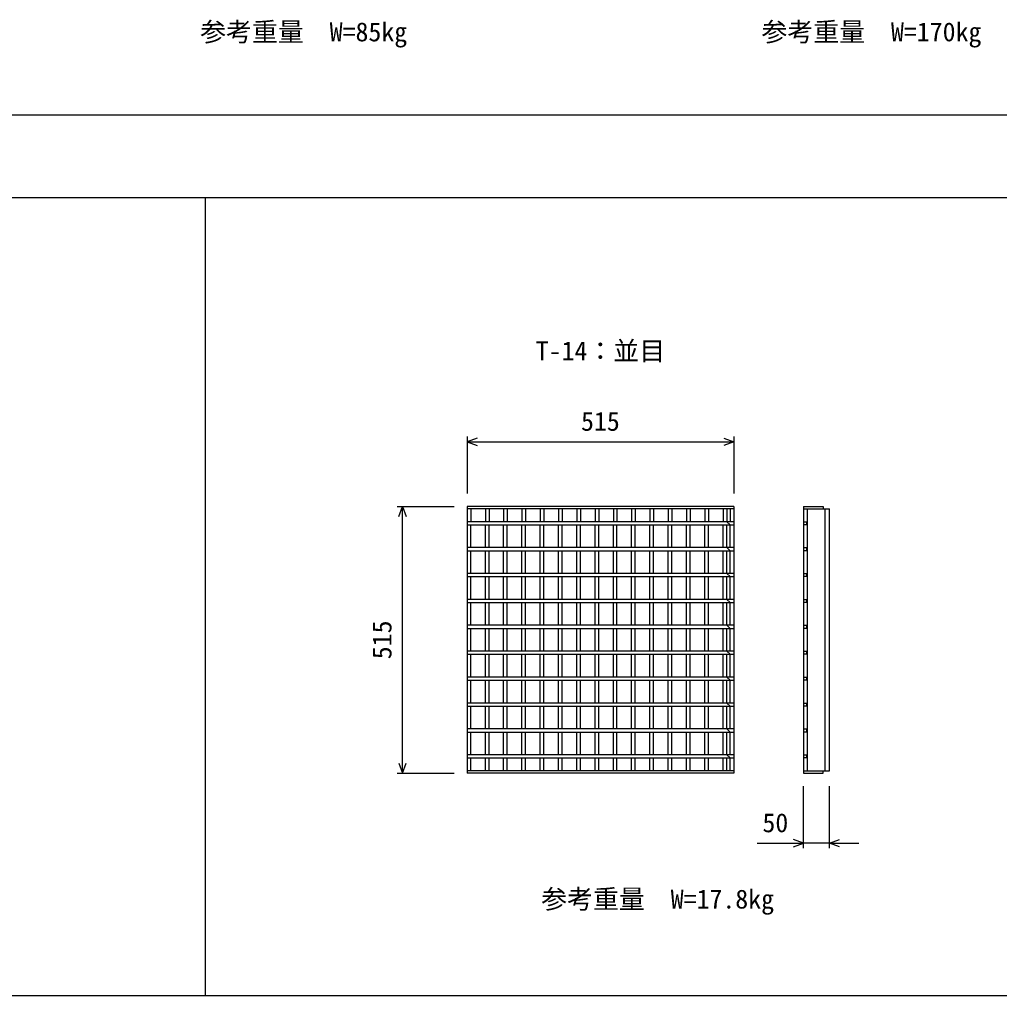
# Model space of a CAD drawing. Units: millimetres, scale not verified. Extents: x 15 to 25215, y 0 to 17820.
# Drawn here: x 10875 to 12767, y 2087 to 3970 of the extents above; entities that cross this region are included whole.
import ezdxf
from ezdxf.enums import TextEntityAlignment as Align

# ---------------------------------------------------------------- set-up
doc = ezdxf.new("R2010")
doc.units = ezdxf.units.MM
doc.header["$LTSCALE"] = 30
for name, color, linetype, lineweight in [('DIM', 7, 'Continuous', 25), ('HATCH', 6, 'Continuous', 25), ('TXT', 7, 'Continuous', 25)]:
    doc.layers.add(name, color=color, linetype=linetype, lineweight=lineweight)
doc.styles.add('ＭＳ ゴシック', font='')
doc.styles.get('ＭＳ ゴシック').set_extended_font_data('MS Gothic')

msp = doc.modelspace()

# ---------------------------------------------------------------- linework, layer by layer
at = {"layer": 'DIM'}
for p, q in [((7983.48, 3786.57), (14483.48, 3786.57)), ((7983.48, 3626.57), (14483.48, 3626.57)), ((11233.48, 3626.57), (11233.48, 2086.57)), ((11738.92, 3165.53), (11738.92, 3055.53)), ((11758.37, 3162.61), (11738.92, 3155.53)), ((12234.46, 3162.61), (12253.92, 3155.53)), ((12253.92, 3165.53), (12253.92, 3055.53)), ((11738.92, 3155.53), (12253.92, 3155.53)), ((11738.92, 3155.53), (11758.37, 3148.45)), ((12253.92, 3155.53), (12234.46, 3148.45)), ((11603.92, 3030.53), (11713.92, 3030.53)), ((11606.83, 3011.07), (11613.92, 3030.53)), ((11613.92, 2515.53), (11613.92, 3030.53)), ((11613.92, 3030.53), (11621, 3011.07)), ((11606.83, 2534.99), (11613.92, 2515.53)), ((11613.92, 2515.53), (11621, 2534.99)), ((11603.92, 2515.53), (11713.92, 2515.53)), ((12388.44, 2370.53), (12388.44, 2490.53)), ((12438.44, 2370.53), (12438.44, 2490.53)), ((12388.44, 2380.53), (12368.98, 2387.61)), ((12438.44, 2380.53), (12457.89, 2387.61)), ((12299.28, 2380.53), (12388.44, 2380.53)), ((12368.98, 2373.45), (12388.44, 2380.53)), ((12438.44, 2380.53), (12388.44, 2380.53)), ((12438.44, 2380.53), (12495.5, 2380.53)), ((12457.89, 2373.45), (12438.44, 2380.53)), ((7983.48, 2086.57), (14483.48, 2086.57))]:
    msp.add_line(p, q, dxfattribs=at)
at = {"layer": 'HATCH'}
for p, q in [((11738.92, 3030.53), (11738.92, 2515.53)), ((12253.92, 3030.53), (11738.92, 3030.53)), ((12253.92, 3030.53), (12253.92, 2515.53)), ((12388.44, 3030.53), (12388.44, 2515.53)), ((12388.44, 3030.53), (12426.44, 3030.53)), ((12426.44, 3030.53), (12426.44, 3026.03)), ((12253.92, 3026.03), (11738.92, 3026.03)), ((11745.92, 3026.03), (11745.92, 3001.03)), ((11774.22, 3026.03), (11774.22, 3001.03)), ((11781.22, 3026.03), (11781.22, 3001.03)), ((11809.52, 3026.03), (11809.52, 3001.03)), ((11816.52, 3026.03), (11816.52, 3001.03)), ((11844.82, 3026.03), (11844.82, 3001.03)), ((11851.82, 3026.03), (11851.82, 3001.03)), ((11880.12, 3026.03), (11880.12, 3001.03)), ((11887.12, 3026.03), (11887.12, 3001.03)), ((11915.42, 3026.03), (11915.42, 3001.03)), ((11922.42, 3026.03), (11922.42, 3001.03)), ((11950.72, 3026.03), (11950.72, 3001.03)), ((11957.72, 3026.03), (11957.72, 3001.03)), ((11986.02, 3026.03), (11986.02, 3001.03)), ((11993.02, 3026.03), (11993.02, 3001.03)), ((12021.32, 3026.03), (12021.32, 3001.03)), ((12028.32, 3026.03), (12028.32, 3001.03)), ((12056.62, 3026.03), (12056.62, 3001.03)), ((12063.62, 3026.03), (12063.62, 3001.03)), ((12091.92, 3026.03), (12091.92, 3001.03)), ((12098.92, 3026.03), (12098.92, 3001.03)), ((12127.22, 3026.03), (12127.22, 3001.03)), ((12134.22, 3026.03), (12134.22, 3001.03)), ((12162.52, 3026.03), (12162.52, 3001.03)), ((12169.52, 3026.03), (12169.52, 3001.03)), ((12197.82, 3026.03), (12197.82, 3001.03)), ((12204.82, 3026.03), (12204.82, 3001.03)), ((12233.12, 3026.03), (12233.12, 3001.03)), ((12240.12, 3026.03), (12240.12, 3001.03)), ((12246.92, 3026.03), (12246.92, 3001.03)), ((12388.44, 3026.03), (12438.44, 3026.03)), ((12396.44, 2520.03), (12396.44, 3026.03)), ((12430.44, 2520.03), (12430.44, 3026.03)), ((12438.44, 2520.03), (12438.44, 3026.03)), ((12253.92, 3001.03), (11738.92, 3001.03)), ((11738.92, 2995.03), (12253.92, 2995.03)), ((11745.92, 2951.03), (11745.92, 2995.03)), ((11774.22, 2951.03), (11774.22, 2995.03)), ((11781.22, 2951.03), (11781.22, 2995.03)), ((11809.52, 2951.03), (11809.52, 2995.03)), ((11816.52, 2951.03), (11816.52, 2995.03)), ((11844.82, 2951.03), (11844.82, 2995.03)), ((11851.82, 2951.03), (11851.82, 2995.03)), ((11880.12, 2951.03), (11880.12, 2995.03)), ((11887.12, 2951.03), (11887.12, 2995.03)), ((11915.42, 2951.03), (11915.42, 2995.03)), ((11922.42, 2951.03), (11922.42, 2995.03)), ((11950.72, 2951.03), (11950.72, 2995.03)), ((11957.72, 2951.03), (11957.72, 2995.03)), ((11986.02, 2951.03), (11986.02, 2995.03)), ((11993.02, 2951.03), (11993.02, 2995.03)), ((12021.32, 2951.03), (12021.32, 2995.03)), ((12028.32, 2951.03), (12028.32, 2995.03)), ((12056.62, 2951.03), (12056.62, 2995.03)), ((12063.62, 2951.03), (12063.62, 2995.03)), ((12091.92, 2951.03), (12091.92, 2995.03)), ((12098.92, 2951.03), (12098.92, 2995.03)), ((12127.22, 2951.03), (12127.22, 2995.03)), ((12134.22, 2951.03), (12134.22, 2995.03)), ((12162.52, 2951.03), (12162.52, 2995.03)), ((12169.52, 2951.03), (12169.52, 2995.03)), ((12197.82, 2951.03), (12197.82, 2995.03)), ((12204.82, 2951.03), (12204.82, 2995.03)), ((12233.12, 2951.03), (12233.12, 2995.03)), ((12240.12, 3001.03), (12246.92, 2995.03)), ((12240.12, 2951.03), (12240.12, 2995.03)), ((12246.92, 2951.03), (12246.92, 2995.03)), ((12388.44, 3001.03), (12394.44, 3001.03)), ((12394.44, 2995.03), (12388.44, 2995.03)), ((12394.44, 3001.03), (12394.44, 2995.03)), ((12253.92, 2951.03), (11738.92, 2951.03)), ((11738.92, 2945.03), (12253.92, 2945.03)), ((11745.92, 2901.03), (11745.92, 2945.03)), ((11774.22, 2901.03), (11774.22, 2945.03)), ((11781.22, 2901.03), (11781.22, 2945.03)), ((11809.52, 2901.03), (11809.52, 2945.03)), ((11816.52, 2901.03), (11816.52, 2945.03)), ((11844.82, 2901.03), (11844.82, 2945.03)), ((11851.82, 2901.03), (11851.82, 2945.03)), ((11880.12, 2901.03), (11880.12, 2945.03)), ((11887.12, 2901.03), (11887.12, 2945.03)), ((11915.42, 2901.03), (11915.42, 2945.03)), ((11922.42, 2901.03), (11922.42, 2945.03)), ((11950.72, 2901.03), (11950.72, 2945.03)), ((11957.72, 2901.03), (11957.72, 2945.03)), ((11986.02, 2901.03), (11986.02, 2945.03)), ((11993.02, 2901.03), (11993.02, 2945.03)), ((12021.32, 2901.03), (12021.32, 2945.03)), ((12028.32, 2901.03), (12028.32, 2945.03)), ((12056.62, 2901.03), (12056.62, 2945.03)), ((12063.62, 2901.03), (12063.62, 2945.03)), ((12091.92, 2901.03), (12091.92, 2945.03)), ((12098.92, 2901.03), (12098.92, 2945.03)), ((12127.22, 2901.03), (12127.22, 2945.03)), ((12134.22, 2901.03), (12134.22, 2945.03)), ((12162.52, 2901.03), (12162.52, 2945.03)), ((12169.52, 2901.03), (12169.52, 2945.03)), ((12197.82, 2901.03), (12197.82, 2945.03)), ((12204.82, 2901.03), (12204.82, 2945.03)), ((12233.12, 2901.03), (12233.12, 2945.03)), ((12240.12, 2951.03), (12246.92, 2945.03)), ((12240.12, 2901.03), (12240.12, 2945.03)), ((12246.92, 2901.03), (12246.92, 2945.03)), ((12388.44, 2951.03), (12394.44, 2951.03)), ((12394.44, 2945.03), (12388.44, 2945.03)), ((12394.44, 2951.03), (12394.44, 2945.03)), ((12253.92, 2901.03), (11738.92, 2901.03)), ((11738.92, 2895.03), (12253.92, 2895.03)), ((11745.92, 2851.03), (11745.92, 2895.03)), ((11774.22, 2851.03), (11774.22, 2895.03)), ((11781.22, 2851.03), (11781.22, 2895.03)), ((11809.52, 2851.03), (11809.52, 2895.03)), ((11816.52, 2851.03), (11816.52, 2895.03)), ((11844.82, 2851.03), (11844.82, 2895.03)), ((11851.82, 2851.03), (11851.82, 2895.03)), ((11880.12, 2851.03), (11880.12, 2895.03)), ((11887.12, 2851.03), (11887.12, 2895.03)), ((11915.42, 2851.03), (11915.42, 2895.03)), ((11922.42, 2851.03), (11922.42, 2895.03)), ((11950.72, 2851.03), (11950.72, 2895.03)), ((11957.72, 2851.03), (11957.72, 2895.03)), ((11986.02, 2851.03), (11986.02, 2895.03)), ((11993.02, 2851.03), (11993.02, 2895.03)), ((12021.32, 2851.03), (12021.32, 2895.03)), ((12028.32, 2851.03), (12028.32, 2895.03)), ((12056.62, 2851.03), (12056.62, 2895.03)), ((12063.62, 2851.03), (12063.62, 2895.03)), ((12091.92, 2851.03), (12091.92, 2895.03)), ((12098.92, 2851.03), (12098.92, 2895.03)), ((12127.22, 2851.03), (12127.22, 2895.03)), ((12134.22, 2851.03), (12134.22, 2895.03)), ((12162.52, 2851.03), (12162.52, 2895.03)), ((12169.52, 2851.03), (12169.52, 2895.03)), ((12197.82, 2851.03), (12197.82, 2895.03)), ((12204.82, 2851.03), (12204.82, 2895.03)), ((12233.12, 2851.03), (12233.12, 2895.03)), ((12240.12, 2901.03), (12246.92, 2895.03)), ((12240.12, 2851.03), (12240.12, 2895.03)), ((12246.92, 2851.03), (12246.92, 2895.03)), ((12388.44, 2901.03), (12394.44, 2901.03)), ((12394.44, 2895.03), (12388.44, 2895.03)), ((12394.44, 2901.03), (12394.44, 2895.03)), ((12253.92, 2851.03), (11738.92, 2851.03)), ((11738.92, 2845.03), (12253.92, 2845.03)), ((11745.92, 2801.03), (11745.92, 2845.03)), ((11774.22, 2801.03), (11774.22, 2845.03)), ((11781.22, 2801.03), (11781.22, 2845.03)), ((11809.52, 2801.03), (11809.52, 2845.03)), ((11816.52, 2801.03), (11816.52, 2845.03)), ((11844.82, 2801.03), (11844.82, 2845.03)), ((11851.82, 2801.03), (11851.82, 2845.03)), ((11880.12, 2801.03), (11880.12, 2845.03)), ((11887.12, 2801.03), (11887.12, 2845.03)), ((11915.42, 2801.03), (11915.42, 2845.03)), ((11922.42, 2801.03), (11922.42, 2845.03)), ((11950.72, 2801.03), (11950.72, 2845.03)), ((11957.72, 2801.03), (11957.72, 2845.03)), ((11986.02, 2801.03), (11986.02, 2845.03)), ((11993.02, 2801.03), (11993.02, 2845.03)), ((12021.32, 2801.03), (12021.32, 2845.03)), ((12028.32, 2801.03), (12028.32, 2845.03)), ((12056.62, 2801.03), (12056.62, 2845.03)), ((12063.62, 2801.03), (12063.62, 2845.03)), ((12091.92, 2801.03), (12091.92, 2845.03)), ((12098.92, 2801.03), (12098.92, 2845.03)), ((12127.22, 2801.03), (12127.22, 2845.03)), ((12134.22, 2801.03), (12134.22, 2845.03)), ((12162.52, 2801.03), (12162.52, 2845.03)), ((12169.52, 2801.03), (12169.52, 2845.03)), ((12197.82, 2801.03), (12197.82, 2845.03)), ((12204.82, 2801.03), (12204.82, 2845.03)), ((12233.12, 2801.03), (12233.12, 2845.03)), ((12240.12, 2851.03), (12246.92, 2845.03)), ((12240.12, 2801.03), (12240.12, 2845.03)), ((12246.92, 2801.03), (12246.92, 2845.03)), ((12388.44, 2851.03), (12394.44, 2851.03)), ((12394.44, 2845.03), (12388.44, 2845.03)), ((12394.44, 2851.03), (12394.44, 2845.03)), ((12253.92, 2801.03), (11738.92, 2801.03)), ((12240.12, 2801.03), (12246.92, 2795.03)), ((12388.44, 2801.03), (12394.44, 2801.03)), ((12394.44, 2801.03), (12394.44, 2795.03)), ((11738.92, 2795.03), (12253.92, 2795.03)), ((11745.92, 2751.03), (11745.92, 2795.03)), ((11774.22, 2751.03), (11774.22, 2795.03)), ((11781.22, 2751.03), (11781.22, 2795.03)), ((11809.52, 2751.03), (11809.52, 2795.03)), ((11816.52, 2751.03), (11816.52, 2795.03)), ((11844.82, 2751.03), (11844.82, 2795.03)), ((11851.82, 2751.03), (11851.82, 2795.03)), ((11880.12, 2751.03), (11880.12, 2795.03)), ((11887.12, 2751.03), (11887.12, 2795.03)), ((11915.42, 2751.03), (11915.42, 2795.03)), ((11922.42, 2751.03), (11922.42, 2795.03)), ((11950.72, 2751.03), (11950.72, 2795.03)), ((11957.72, 2751.03), (11957.72, 2795.03)), ((11986.02, 2751.03), (11986.02, 2795.03)), ((11993.02, 2751.03), (11993.02, 2795.03)), ((12021.32, 2751.03), (12021.32, 2795.03)), ((12028.32, 2751.03), (12028.32, 2795.03)), ((12056.62, 2751.03), (12056.62, 2795.03)), ((12063.62, 2751.03), (12063.62, 2795.03)), ((12091.92, 2751.03), (12091.92, 2795.03)), ((12098.92, 2751.03), (12098.92, 2795.03)), ((12127.22, 2751.03), (12127.22, 2795.03)), ((12134.22, 2751.03), (12134.22, 2795.03)), ((12162.52, 2751.03), (12162.52, 2795.03)), ((12169.52, 2751.03), (12169.52, 2795.03)), ((12197.82, 2751.03), (12197.82, 2795.03)), ((12204.82, 2751.03), (12204.82, 2795.03)), ((12233.12, 2751.03), (12233.12, 2795.03)), ((12240.12, 2751.03), (12240.12, 2795.03)), ((12246.92, 2751.03), (12246.92, 2795.03)), ((12394.44, 2795.03), (12388.44, 2795.03)), ((12253.92, 2751.03), (11738.92, 2751.03)), ((11738.92, 2745.03), (12253.92, 2745.03)), ((11745.92, 2701.03), (11745.92, 2745.03)), ((11774.22, 2701.03), (11774.22, 2745.03)), ((11781.22, 2701.03), (11781.22, 2745.03)), ((11809.52, 2701.03), (11809.52, 2745.03)), ((11816.52, 2701.03), (11816.52, 2745.03)), ((11844.82, 2701.03), (11844.82, 2745.03)), ((11851.82, 2701.03), (11851.82, 2745.03)), ((11880.12, 2701.03), (11880.12, 2745.03)), ((11887.12, 2701.03), (11887.12, 2745.03)), ((11915.42, 2701.03), (11915.42, 2745.03)), ((11922.42, 2701.03), (11922.42, 2745.03)), ((11950.72, 2701.03), (11950.72, 2745.03)), ((11957.72, 2701.03), (11957.72, 2745.03)), ((11986.02, 2701.03), (11986.02, 2745.03)), ((11993.02, 2701.03), (11993.02, 2745.03)), ((12021.32, 2701.03), (12021.32, 2745.03)), ((12028.32, 2701.03), (12028.32, 2745.03)), ((12056.62, 2701.03), (12056.62, 2745.03)), ((12063.62, 2701.03), (12063.62, 2745.03)), ((12091.92, 2701.03), (12091.92, 2745.03)), ((12098.92, 2701.03), (12098.92, 2745.03)), ((12127.22, 2701.03), (12127.22, 2745.03)), ((12134.22, 2701.03), (12134.22, 2745.03)), ((12162.52, 2701.03), (12162.52, 2745.03)), ((12169.52, 2701.03), (12169.52, 2745.03)), ((12197.82, 2701.03), (12197.82, 2745.03)), ((12204.82, 2701.03), (12204.82, 2745.03)), ((12233.12, 2701.03), (12233.12, 2745.03)), ((12240.12, 2751.03), (12246.92, 2745.03)), ((12240.12, 2701.03), (12240.12, 2745.03)), ((12246.92, 2701.03), (12246.92, 2745.03)), ((12388.44, 2751.03), (12394.44, 2751.03)), ((12394.44, 2745.03), (12388.44, 2745.03)), ((12394.44, 2751.03), (12394.44, 2745.03)), ((12253.92, 2701.03), (11738.92, 2701.03)), ((11738.92, 2695.03), (12253.92, 2695.03)), ((11745.92, 2651.03), (11745.92, 2695.03)), ((11774.22, 2651.03), (11774.22, 2695.03)), ((11781.22, 2651.03), (11781.22, 2695.03)), ((11809.52, 2651.03), (11809.52, 2695.03)), ((11816.52, 2651.03), (11816.52, 2695.03)), ((11844.82, 2651.03), (11844.82, 2695.03)), ((11851.82, 2651.03), (11851.82, 2695.03)), ((11880.12, 2651.03), (11880.12, 2695.03)), ((11887.12, 2651.03), (11887.12, 2695.03)), ((11915.42, 2651.03), (11915.42, 2695.03)), ((11922.42, 2651.03), (11922.42, 2695.03)), ((11950.72, 2651.03), (11950.72, 2695.03)), ((11957.72, 2651.03), (11957.72, 2695.03)), ((11986.02, 2651.03), (11986.02, 2695.03)), ((11993.02, 2651.03), (11993.02, 2695.03)), ((12021.32, 2651.03), (12021.32, 2695.03)), ((12028.32, 2651.03), (12028.32, 2695.03)), ((12056.62, 2651.03), (12056.62, 2695.03)), ((12063.62, 2651.03), (12063.62, 2695.03)), ((12091.92, 2651.03), (12091.92, 2695.03)), ((12098.92, 2651.03), (12098.92, 2695.03)), ((12127.22, 2651.03), (12127.22, 2695.03)), ((12134.22, 2651.03), (12134.22, 2695.03)), ((12162.52, 2651.03), (12162.52, 2695.03)), ((12169.52, 2651.03), (12169.52, 2695.03)), ((12197.82, 2651.03), (12197.82, 2695.03)), ((12204.82, 2651.03), (12204.82, 2695.03)), ((12233.12, 2651.03), (12233.12, 2695.03)), ((12240.12, 2701.03), (12246.92, 2695.03)), ((12240.12, 2651.03), (12240.12, 2695.03)), ((12246.92, 2651.03), (12246.92, 2695.03)), ((12388.44, 2701.03), (12394.44, 2701.03)), ((12394.44, 2695.03), (12388.44, 2695.03)), ((12394.44, 2701.03), (12394.44, 2695.03)), ((12253.92, 2651.03), (11738.92, 2651.03)), ((12240.12, 2651.03), (12246.92, 2645.03)), ((12388.44, 2651.03), (12394.44, 2651.03)), ((12394.44, 2651.03), (12394.44, 2645.03)), ((11738.92, 2645.03), (12253.92, 2645.03)), ((11745.92, 2601.03), (11745.92, 2645.03)), ((11774.22, 2601.03), (11774.22, 2645.03)), ((11781.22, 2601.03), (11781.22, 2645.03)), ((11809.52, 2601.03), (11809.52, 2645.03)), ((11816.52, 2601.03), (11816.52, 2645.03)), ((11844.82, 2601.03), (11844.82, 2645.03)), ((11851.82, 2601.03), (11851.82, 2645.03)), ((11880.12, 2601.03), (11880.12, 2645.03)), ((11887.12, 2601.03), (11887.12, 2645.03)), ((11915.42, 2601.03), (11915.42, 2645.03)), ((11922.42, 2601.03), (11922.42, 2645.03)), ((11950.72, 2601.03), (11950.72, 2645.03)), ((11957.72, 2601.03), (11957.72, 2645.03)), ((11986.02, 2601.03), (11986.02, 2645.03)), ((11993.02, 2601.03), (11993.02, 2645.03)), ((12021.32, 2601.03), (12021.32, 2645.03)), ((12028.32, 2601.03), (12028.32, 2645.03)), ((12056.62, 2601.03), (12056.62, 2645.03)), ((12063.62, 2601.03), (12063.62, 2645.03)), ((12091.92, 2601.03), (12091.92, 2645.03)), ((12098.92, 2601.03), (12098.92, 2645.03)), ((12127.22, 2601.03), (12127.22, 2645.03)), ((12134.22, 2601.03), (12134.22, 2645.03)), ((12162.52, 2601.03), (12162.52, 2645.03)), ((12169.52, 2601.03), (12169.52, 2645.03)), ((12197.82, 2601.03), (12197.82, 2645.03)), ((12204.82, 2601.03), (12204.82, 2645.03)), ((12233.12, 2601.03), (12233.12, 2645.03)), ((12240.12, 2601.03), (12240.12, 2645.03)), ((12246.92, 2601.03), (12246.92, 2645.03)), ((12394.44, 2645.03), (12388.44, 2645.03)), ((12253.92, 2601.03), (11738.92, 2601.03)), ((11738.92, 2595.03), (12253.92, 2595.03)), ((11745.92, 2551.03), (11745.92, 2595.03)), ((11774.22, 2551.03), (11774.22, 2595.03)), ((11781.22, 2551.03), (11781.22, 2595.03)), ((11809.52, 2551.03), (11809.52, 2595.03)), ((11816.52, 2551.03), (11816.52, 2595.03)), ((11844.82, 2551.03), (11844.82, 2595.03)), ((11851.82, 2551.03), (11851.82, 2595.03)), ((11880.12, 2551.03), (11880.12, 2595.03)), ((11887.12, 2551.03), (11887.12, 2595.03)), ((11915.42, 2551.03), (11915.42, 2595.03)), ((11922.42, 2551.03), (11922.42, 2595.03)), ((11950.72, 2551.03), (11950.72, 2595.03)), ((11957.72, 2551.03), (11957.72, 2595.03)), ((11986.02, 2551.03), (11986.02, 2595.03)), ((11993.02, 2551.03), (11993.02, 2595.03)), ((12021.32, 2551.03), (12021.32, 2595.03)), ((12028.32, 2551.03), (12028.32, 2595.03)), ((12056.62, 2551.03), (12056.62, 2595.03)), ((12063.62, 2551.03), (12063.62, 2595.03)), ((12091.92, 2551.03), (12091.92, 2595.03)), ((12098.92, 2551.03), (12098.92, 2595.03)), ((12127.22, 2551.03), (12127.22, 2595.03)), ((12134.22, 2551.03), (12134.22, 2595.03)), ((12162.52, 2551.03), (12162.52, 2595.03)), ((12169.52, 2551.03), (12169.52, 2595.03)), ((12197.82, 2551.03), (12197.82, 2595.03)), ((12204.82, 2551.03), (12204.82, 2595.03)), ((12233.12, 2551.03), (12233.12, 2595.03)), ((12240.12, 2601.03), (12246.92, 2595.03)), ((12240.12, 2551.03), (12240.12, 2595.03)), ((12246.92, 2551.03), (12246.92, 2595.03)), ((12388.44, 2601.03), (12394.44, 2601.03)), ((12394.44, 2595.03), (12388.44, 2595.03)), ((12394.44, 2601.03), (12394.44, 2595.03)), ((12253.92, 2551.03), (11738.92, 2551.03)), ((11738.92, 2545.03), (12253.92, 2545.03)), ((11745.92, 2520.03), (11745.92, 2545.03)), ((11774.22, 2520.03), (11774.22, 2545.03)), ((11781.22, 2520.03), (11781.22, 2545.03)), ((11809.52, 2520.03), (11809.52, 2545.03)), ((11816.52, 2520.03), (11816.52, 2545.03)), ((11844.82, 2520.03), (11844.82, 2545.03)), ((11851.82, 2520.03), (11851.82, 2545.03)), ((11880.12, 2520.03), (11880.12, 2545.03)), ((11887.12, 2520.03), (11887.12, 2545.03)), ((11915.42, 2520.03), (11915.42, 2545.03)), ((11922.42, 2520.03), (11922.42, 2545.03)), ((11950.72, 2520.03), (11950.72, 2545.03)), ((11957.72, 2520.03), (11957.72, 2545.03)), ((11986.02, 2520.03), (11986.02, 2545.03)), ((11993.02, 2520.03), (11993.02, 2545.03)), ((12021.32, 2520.03), (12021.32, 2545.03)), ((12028.32, 2520.03), (12028.32, 2545.03)), ((12056.62, 2520.03), (12056.62, 2545.03)), ((12063.62, 2520.03), (12063.62, 2545.03)), ((12091.92, 2520.03), (12091.92, 2545.03)), ((12098.92, 2520.03), (12098.92, 2545.03)), ((12127.22, 2520.03), (12127.22, 2545.03)), ((12134.22, 2520.03), (12134.22, 2545.03)), ((12162.52, 2520.03), (12162.52, 2545.03)), ((12169.52, 2520.03), (12169.52, 2545.03)), ((12197.82, 2520.03), (12197.82, 2545.03)), ((12204.82, 2520.03), (12204.82, 2545.03)), ((12233.12, 2520.03), (12233.12, 2545.03)), ((12240.12, 2551.03), (12246.92, 2545.03)), ((12240.12, 2520.03), (12240.12, 2545.03)), ((12246.92, 2520.03), (12246.92, 2545.03)), ((12388.44, 2551.03), (12394.44, 2551.03)), ((12394.44, 2545.03), (12388.44, 2545.03)), ((12394.44, 2551.03), (12394.44, 2545.03)), ((12253.92, 2520.03), (11738.92, 2520.03)), ((12388.44, 2520.03), (12438.44, 2520.03)), ((12426.44, 2515.53), (12426.44, 2520.03)), ((12253.92, 2515.53), (11738.92, 2515.53)), ((12388.44, 2515.53), (12426.44, 2515.53))]:
    msp.add_line(p, q, dxfattribs=at)

# ---------------------------------------------------------------- texts
at = {"layer": 'DIM', "style": 'ＭＳ ゴシック'}
for s, p in [('参考重量\u3000W=85kg', (11223.58, 3917.32)), ('参考重量\u3000W=170kg', (12307.33, 3917.32)), ('515', (11958.92, 3165.53)), ('50', (12309.16, 2390.53)), ('参考重量\u3000W=17.8kg', (11882.05, 2243.22))]:
    msp.add_text(s, height=36.66, dxfattribs=at).set_placement(p, align=Align.BOTTOM_LEFT)
msp.add_text('515', height=36.66, rotation=90, dxfattribs=at).set_placement((11603.92, 2735.53), align=Align.BOTTOM_LEFT)
at = {"layer": 'TXT', "style": 'ＭＳ ゴシック'}
msp.add_text('T-14：並目', height=36.66, dxfattribs=at).set_placement((11871.42, 3301.39), align=Align.BOTTOM_LEFT)

doc.saveas('drawing.dxf')
